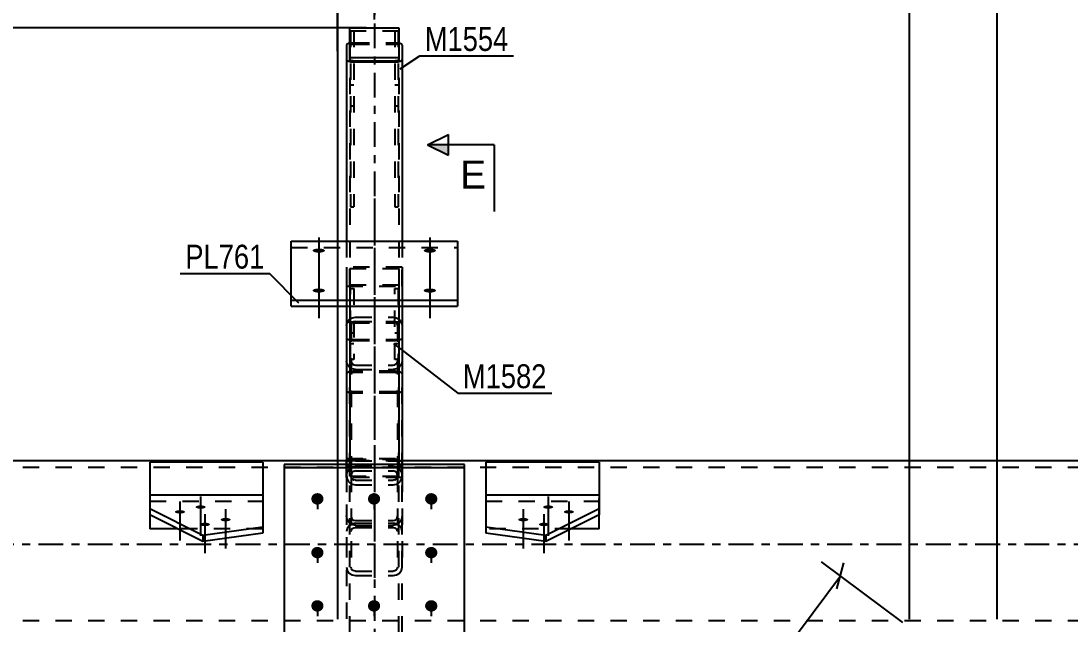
# Model space of a CAD drawing. Header units: millimetres. Extents: x -130 to 1059, y -611 to 230.
# Drawn here: x 86.7 to 212.6, y -9.6 to 62.8 of the extents above; entities that cross this region are included whole.
import ezdxf

# ---------------------------------------------------------------- set-up
doc = ezdxf.new("R2010")
doc.units = ezdxf.units.MM
doc.linetypes.add('DXK_LINE_DOT2', pattern=[3.9198, 1.9599, -1.9599])
doc.linetypes.add('DXK_LINE_DOT3', pattern=[5.9187, 2.979, -0.9799, 0.9799, -0.9799])
doc.styles.add('Arial', font='ARIAL.TTF', dxfattribs={"height": 0.2})
doc.styles.add('Arial Narrow', font='ARIALN.TTF', dxfattribs={"height": 0.2})

# ---------------------------------------------------------------- blocks, each defined once
blk = doc.blocks.new('Part-814407902-1418 - 1390')
at = {"color": 7, "linetype": 'DXK_LINE_DOT3'}
blk.add_line((129.11, 41.46), (129.11, -0.26), dxfattribs=at)
at = {"color": 7, "linetype": 'DXK_LINE_DOT2'}
for p, q in [((125.77, 33.21), (125.77, 10.28)), ((132.44, 33.21), (125.77, 33.21)), ((125.77, 33.21), (125.77, 30.93)), ((126.17, 31.06), (126.17, 33.07)), ((126.17, 33.07), (132.04, 33.07)), ((126.17, 33.07), (126.17, 10.14)), ((132.04, 33.07), (132.04, 31.06)), ((132.04, 33.07), (132.04, 10.14)), ((132.44, 33.21), (132.44, 10.28)), ((132.44, 30.93), (132.44, 33.21)), ((125.77, 30.93), (125.77, 28.53)), ((125.77, 30.93), (132.44, 30.93)), ((126.17, 31.06), (126.17, 8.14)), ((132.04, 31.06), (126.17, 31.06)), ((132.04, 31.06), (132.04, 8.14)), ((132.44, 30.93), (132.44, 28.53)), ((125.77, 10.28), (125.77, 10)), ((125.77, 10.28), (132.44, 10.28)), ((132.04, 10.14), (126.17, 10.14)), ((126.17, 10.14), (126.17, 10)), ((132.04, 10.14), (132.04, 10)), ((132.44, 10.28), (132.44, 10)), ((125.77, 9.33), (125.77, 10)), ((125.77, 10), (125.77, 10)), ((126.17, 10), (125.77, 10)), ((125.77, 10), (126.17, 10)), ((125.77, 9.54), (125.77, 8)), ((125.77, 8), (125.77, 9.33)), ((125.77, 9.33), (126.17, 9.33)), ((126.17, 9.33), (126.17, 10)), ((126.17, 10), (126.17, 10)), ((126.17, 8.14), (126.17, 9.33)), ((132.44, 10), (132.04, 10)), ((132.04, 9.33), (132.04, 10)), ((132.04, 10), (132.04, 10)), ((132.04, 10), (132.44, 10)), ((132.04, 8.14), (132.04, 9.33)), ((132.04, 9.33), (132.44, 9.33)), ((132.44, 9.33), (132.44, 10)), ((132.44, 10), (132.44, 10)), ((132.44, 9.54), (132.44, 8)), ((132.44, 8), (132.44, 9.33)), ((132.44, 8), (125.77, 8)), ((126.17, 8.14), (132.04, 8.14))]:
    blk.add_line(p, q, dxfattribs=at)
at = {"color": 2, "linetype": 'Continuous'}
for p, q in [((125.77, 28.53), (125.77, 9.54)), ((132.44, 28.53), (132.44, 9.54))]:
    blk.add_line(p, q, dxfattribs=at)
blk = doc.blocks.new('Part-814407902-1433 - 1390')
at = {"color": 7, "linetype": 'DXK_LINE_DOT3'}
blk.add_line((129.11, 68.39), (129.11, 16.15), dxfattribs=at)
at = {"color": 2, "linetype": 'Continuous'}
for p, q in [((125.84, 59.97), (125.77, 59.86)), ((125.77, 59.86), (125.77, 36.35)), ((126.01, 60.06), (125.84, 59.97)), ((126.17, 60.1), (126.01, 60.06)), ((132.21, 60.06), (132.04, 60.1)), ((132.38, 59.97), (132.21, 60.06)), ((132.44, 59.86), (132.38, 59.97)), ((132.44, 59.86), (132.44, 36.35)), ((125.77, 58.13), (125.84, 58.02)), ((125.84, 58.02), (126.01, 57.94)), ((126.01, 57.94), (126.27, 57.88)), ((126.57, 57.99), (131.64, 57.99)), ((131.95, 57.88), (132.21, 57.94)), ((132.21, 57.94), (132.38, 58.02)), ((132.38, 58.02), (132.44, 58.13)), ((126.27, 57.88), (126.57, 57.86)), ((126.57, 57.86), (131.64, 57.86)), ((131.64, 57.86), (131.95, 57.88)), ((132.44, 28.53), (132.44, 24.68))]:
    blk.add_line(p, q, dxfattribs=at)
at = {"color": 7, "linetype": 'DXK_LINE_DOT2'}
for p, q in [((126.27, 60.12), (126.17, 60.1)), ((126.17, 59.86), (126.21, 59.92)), ((126.17, 59.86), (126.17, 24.68)), ((126.21, 59.92), (126.29, 59.96)), ((126.57, 60.14), (126.27, 60.12)), ((126.29, 59.96), (126.42, 59.99)), ((126.42, 59.99), (126.57, 60)), ((126.57, 60.14), (131.64, 60.14)), ((126.57, 60), (131.64, 60)), ((131.95, 60.12), (131.64, 60.14)), ((131.64, 60), (131.79, 59.99)), ((131.79, 59.99), (131.92, 59.96)), ((131.92, 59.96), (132.01, 59.92)), ((132.04, 60.1), (131.95, 60.12)), ((132.01, 59.92), (132.04, 59.86)), ((132.04, 59.86), (132.04, 24.68)), ((126.21, 58.08), (126.17, 58.13)), ((126.29, 58.03), (126.21, 58.08)), ((126.42, 58), (126.29, 58.03)), ((126.57, 57.99), (126.42, 58)), ((131.79, 58), (131.64, 57.99)), ((131.92, 58.03), (131.79, 58)), ((132.01, 58.08), (131.92, 58.03)), ((132.04, 58.13), (132.01, 58.08)), ((125.77, 36.35), (125.77, 24.68)), ((132.44, 36.35), (132.44, 28.53)), ((125.77, 26.42), (125.84, 26.52)), ((125.84, 26.52), (126.01, 26.61)), ((126.01, 26.61), (126.27, 26.67)), ((126.21, 26.47), (126.17, 26.42)), ((126.29, 26.51), (126.21, 26.47)), ((126.27, 26.67), (126.57, 26.69)), ((126.42, 26.54), (126.29, 26.51)), ((126.57, 26.55), (126.42, 26.54)), ((126.57, 26.69), (131.64, 26.69)), ((126.57, 26.55), (131.64, 26.55)), ((131.64, 26.69), (131.95, 26.67)), ((131.79, 26.54), (131.64, 26.55)), ((131.92, 26.51), (131.79, 26.54)), ((132.01, 26.47), (131.92, 26.51)), ((131.95, 26.67), (132.21, 26.61)), ((132.04, 26.42), (132.01, 26.47)), ((132.21, 26.61), (132.38, 26.52)), ((132.38, 26.52), (132.44, 26.42)), ((125.84, 24.58), (125.77, 24.68)), ((126.01, 24.49), (125.84, 24.58)), ((126.27, 24.43), (126.01, 24.49)), ((126.17, 24.68), (126.21, 24.63)), ((126.21, 24.63), (126.29, 24.58)), ((126.57, 24.41), (126.27, 24.43)), ((126.29, 24.58), (126.42, 24.55)), ((126.42, 24.55), (126.57, 24.54)), ((126.57, 24.54), (131.64, 24.54)), ((126.57, 24.41), (131.64, 24.41)), ((131.64, 24.54), (131.79, 24.55)), ((131.95, 24.43), (131.64, 24.41)), ((131.79, 24.55), (131.92, 24.58)), ((131.92, 24.58), (132.01, 24.63)), ((132.21, 24.49), (131.95, 24.43)), ((132.01, 24.63), (132.04, 24.68)), ((132.38, 24.58), (132.21, 24.49)), ((132.44, 24.68), (132.38, 24.58))]:
    blk.add_line(p, q, dxfattribs=at)
blk = doc.blocks.new('Part-814407902-1555 - 1390')
at = {"color": 2, "linetype": 'Continuous'}
for p, q in [((126.17, 57.99), (126.17, 61.95)), ((126.17, 61.95), (132.04, 61.95)), ((132.04, 61.95), (132.04, 57.99)), ((126.17, 58.37), (132.04, 58.37)), ((126.17, 57.99), (132.04, 57.99))]:
    blk.add_line(p, q, dxfattribs=at)
at = {"color": 7, "linetype": 'DXK_LINE_DOT2'}
blk.add_line((126.17, 61.58), (132.04, 61.58), dxfattribs=at)
blk = doc.blocks.new('Part-814407902-1624 - 1390')
at = {"color": 2, "linetype": 'Continuous'}
for p, q in [((142.49, 9.82), (142.49, 5.88)), ((156.08, 9.82), (142.49, 9.82)), ((156.08, 9.82), (156.08, 5.88)), ((156.08, 1.82), (156.08, 3.5)), ((156.08, 1.82), (152.73, 1.82))]:
    blk.add_line(p, q, dxfattribs=at)
at = {"color": 7, "linetype": 'DXK_LINE_DOT2'}
for p, q in [((142.49, 5.88), (142.49, 1.82)), ((156.08, 3.5), (156.08, 5.88)), ((156.08, 4.26), (156.08, 3.5)), ((152.73, 1.82), (142.49, 1.82))]:
    blk.add_line(p, q, dxfattribs=at)
blk = doc.blocks.new('Part-814407902-1549 - 1390')
at = {"color": 7, "linetype": 'DXK_LINE_DOT2'}
for p, q in [((125.77, 26.22), (125.86, 26.6)), ((125.86, 26.6), (126.09, 26.93)), ((126.09, 26.93), (126.43, 27.15)), ((126.46, 26.57), (126.35, 26.41)), ((126.43, 27.15), (126.84, 27.22)), ((126.64, 26.68), (126.46, 26.57)), ((126.84, 26.72), (126.64, 26.68)), ((126.84, 27.22), (131.37, 27.22)), ((126.84, 26.72), (131.37, 26.72)), ((131.37, 27.22), (131.78, 27.15)), ((131.58, 26.68), (131.37, 26.72)), ((131.75, 26.57), (131.58, 26.68)), ((131.87, 26.41), (131.75, 26.57)), ((131.78, 27.15), (132.13, 26.93)), ((132.13, 26.93), (132.36, 26.6)), ((132.36, 26.6), (132.44, 26.22)), ((125.77, 26.22), (125.77, 8.22)), ((126.35, 26.41), (126.31, 26.22)), ((126.31, 26.22), (126.31, 8.22)), ((131.91, 26.22), (131.87, 26.41)), ((131.91, 26.22), (131.91, 8.22)), ((132.44, 26.22), (132.44, 24.68)), ((125.86, 21.58), (125.77, 21.96)), ((126.09, 21.25), (125.86, 21.58)), ((126.31, 21.96), (126.35, 21.77)), ((126.35, 21.77), (126.46, 21.61)), ((126.46, 21.61), (126.64, 21.5)), ((126.64, 21.5), (126.84, 21.46)), ((126.84, 21.46), (131.37, 21.46)), ((131.37, 21.46), (131.58, 21.5)), ((131.58, 21.5), (131.75, 21.61)), ((131.75, 21.61), (131.87, 21.77)), ((131.87, 21.77), (131.91, 21.96)), ((132.36, 21.58), (132.13, 21.25)), ((132.44, 21.96), (132.36, 21.58)), ((126.43, 21.03), (126.09, 21.25)), ((126.84, 20.96), (126.43, 21.03)), ((126.84, 20.96), (131.37, 20.96)), ((131.78, 21.03), (131.37, 20.96)), ((132.13, 21.25), (131.78, 21.03)), ((132.44, 10), (125.77, 10)), ((126.84, 10), (126.43, 10)), ((126.84, 10), (131.37, 10)), ((131.37, 10), (131.78, 10)), ((132.44, 10), (132.44, 8.22)), ((125.77, 8.22), (125.86, 7.79)), ((126.35, 8), (126.31, 8.22)), ((126.84, 7.65), (126.64, 7.7)), ((126.84, 7.65), (131.37, 7.65)), ((131.58, 7.7), (131.37, 7.65)), ((131.91, 8.22), (131.87, 8)), ((132.36, 7.79), (132.44, 8.22)), ((126.43, 7.17), (126.84, 7.09)), ((126.84, 7.09), (131.37, 7.09)), ((131.37, 7.09), (131.78, 7.17))]:
    blk.add_line(p, q, dxfattribs=at)
at = {"color": 7, "linetype": 'DXK_LINE_DOT3'}
blk.add_line((129.11, 27.51), (129.11, 3.45), dxfattribs=at)
at = {"color": 2, "linetype": 'Continuous'}
blk.add_line((132.44, 24.68), (132.44, 10), dxfattribs=at)
at = {"color": 7, "linetype": 'DXK_LINE_DOT2'}
for centre, radius, start, end in [((126.89, 8.18), 1.1, 200.7629, 245.685), ((126.86, 8.2), 0.552, 200.7629, 245.685), ((131.35, 8.2), 0.552, 294.315, 339.2371), ((131.33, 8.18), 1.1, 294.315, 339.2371)]:
    blk.add_arc(centre, radius, start, end, dxfattribs=at)
blk = doc.blocks.new('Part-814407902-1483 - 1390')
at = {"color": 7, "linetype": 'DXK_LINE_DOT2'}
for p, q in [((126.43, 9.25), (126.84, 9.33)), ((126.84, 9.33), (131.37, 9.33)), ((131.37, 9.33), (131.78, 9.25)), ((125.77, 8.2), (125.86, 8.63)), ((125.77, 8.2), (125.77, -2.77)), ((126.35, 8.42), (126.31, 8.2)), ((126.31, 8.2), (126.31, -2.77)), ((126.84, 8.77), (126.64, 8.72)), ((126.84, 8.77), (131.37, 8.77)), ((131.58, 8.72), (131.37, 8.77)), ((131.91, 8.2), (131.87, 8.42)), ((131.91, 8.2), (131.91, -2.77)), ((132.36, 8.63), (132.44, 8.2)), ((132.44, 8.2), (132.44, -2.77)), ((125.86, 2.94), (125.77, 3.37)), ((126.31, 3.37), (126.35, 3.16)), ((126.64, 2.85), (126.84, 2.81)), ((126.84, 2.81), (131.37, 2.81)), ((131.37, 2.81), (131.58, 2.85)), ((131.87, 3.16), (131.91, 3.37)), ((132.44, 3.37), (132.36, 2.94)), ((125.86, 1.87), (125.77, 1.49)), ((126.09, 2.2), (125.86, 1.87)), ((126.43, 2.42), (126.09, 2.2)), ((126.31, 1.49), (126.35, 1.68)), ((126.35, 1.68), (126.46, 1.85)), ((126.84, 2.49), (126.43, 2.42)), ((126.84, 2.24), (126.43, 2.33)), ((126.46, 1.85), (126.64, 1.95)), ((126.64, 1.95), (126.84, 1.99)), ((126.84, 2.49), (131.37, 2.49)), ((126.84, 2.24), (131.37, 2.24)), ((126.84, 1.99), (131.37, 1.99)), ((131.78, 2.42), (131.37, 2.49)), ((131.78, 2.33), (131.37, 2.24)), ((131.37, 1.99), (131.58, 1.95)), ((131.58, 1.95), (131.75, 1.85)), ((131.75, 1.85), (131.87, 1.68)), ((132.13, 2.2), (131.78, 2.42)), ((131.87, 1.68), (131.91, 1.49)), ((132.36, 1.87), (132.13, 2.2)), ((132.44, 1.49), (132.36, 1.87)), ((125.77, -2.77), (125.86, -3.15)), ((125.86, -3.15), (126.09, -3.48)), ((126.09, -3.48), (126.43, -3.7)), ((126.35, -2.96), (126.31, -2.77)), ((126.46, -3.12), (126.35, -2.96)), ((126.43, -3.7), (126.84, -3.77)), ((126.64, -3.23), (126.46, -3.12)), ((126.84, -3.27), (126.64, -3.23)), ((126.84, -3.27), (131.37, -3.27)), ((126.84, -3.77), (131.37, -3.77)), ((131.58, -3.23), (131.37, -3.27)), ((131.37, -3.77), (131.78, -3.7)), ((131.75, -3.12), (131.58, -3.23)), ((131.87, -2.96), (131.75, -3.12)), ((131.78, -3.7), (132.13, -3.48)), ((131.91, -2.77), (131.87, -2.96)), ((132.13, -3.48), (132.36, -3.15)), ((132.36, -3.15), (132.44, -2.77))]:
    blk.add_line(p, q, dxfattribs=at)
at = {"color": 7, "linetype": 'DXK_LINE_DOT3'}
blk.add_line((129.11, 9.21), (129.11, -4.06), dxfattribs=at)
at = {"color": 7, "linetype": 'DXK_LINE_DOT2'}
for centre, radius, start, end in [((126.89, 8.24), 1.1, 114.32, 159.2417), ((131.33, 8.24), 1.1, 20.7583, 65.68), ((126.86, 8.22), 0.552, 114.32, 159.2417), ((131.35, 8.22), 0.552, 20.7583, 65.68), ((126.89, 3.33), 1.1, 200.7583, 245.68), ((126.86, 3.35), 0.552, 200.7583, 245.68), ((131.35, 3.35), 0.552, 294.32, 339.2417), ((131.33, 3.33), 1.1, 294.32, 339.2417)]:
    blk.add_arc(centre, radius, start, end, dxfattribs=at)
blk = doc.blocks.new('Part-814407902-1620 - 1390')
at = {"color": 7, "linetype": 'DXK_LINE_DOT3'}
blk.add_line((129.11, 29.28), (129.11, -199.72), dxfattribs=at)
at = {"color": 7, "linetype": 'DXK_LINE_DOT2'}
for p, q in [((125.84, 20.55), (125.77, 20.43)), ((125.77, 20.43), (125.77, -202.67)), ((126.01, 20.65), (125.84, 20.55)), ((126.27, 20.72), (126.01, 20.65)), ((126.17, 20.43), (126.21, 20.49)), ((126.17, -202.67), (126.17, 20.43)), ((126.21, 20.49), (126.29, 20.54)), ((126.57, 20.74), (126.27, 20.72)), ((126.29, 20.54), (126.42, 20.57)), ((126.42, 20.57), (126.57, 20.58)), ((131.64, 20.74), (126.57, 20.74)), ((131.64, 20.58), (126.57, 20.58)), ((131.95, 20.72), (131.64, 20.74)), ((131.64, 20.58), (131.79, 20.57)), ((131.79, 20.57), (131.92, 20.54)), ((131.92, 20.54), (132.01, 20.49)), ((132.21, 20.65), (131.95, 20.72)), ((132.01, 20.49), (132.04, 20.43)), ((132.04, -202.67), (132.04, 20.43)), ((132.38, 20.55), (132.21, 20.65)), ((132.44, 20.43), (132.38, 20.55)), ((132.44, -202.67), (132.44, 20.43)), ((125.77, 18.43), (125.84, 18.31)), ((125.84, 18.31), (126.01, 18.21)), ((126.01, 18.21), (126.27, 18.14)), ((126.21, 18.37), (126.17, 18.43)), ((126.29, 18.32), (126.21, 18.37)), ((126.27, 18.14), (126.57, 18.12)), ((126.42, 18.29), (126.29, 18.32)), ((126.57, 18.27), (126.42, 18.29)), ((131.64, 18.27), (126.57, 18.27)), ((131.64, 18.12), (126.57, 18.12)), ((131.79, 18.29), (131.64, 18.27)), ((131.64, 18.12), (131.95, 18.14)), ((131.92, 18.32), (131.79, 18.29)), ((132.01, 18.37), (131.92, 18.32)), ((131.95, 18.14), (132.21, 18.21)), ((132.04, 18.43), (132.01, 18.37)), ((132.21, 18.21), (132.38, 18.31)), ((132.38, 18.31), (132.44, 18.43))]:
    blk.add_line(p, q, dxfattribs=at)
blk = doc.blocks.new('Part-814407902-1552 - 1390')
at = {"color": 2, "linetype": 'Continuous'}
for p, q in [((139.94, 9.54), (118.27, 9.54)), ((118.27, 9.54), (118.27, -11.18)), ((118.27, 9.18), (139.94, 9.18)), ((139.94, -11.18), (139.94, 9.54)), ((118.27, -11.18), (139.94, -11.18))]:
    blk.add_line(p, q, dxfattribs=at)
at = {"color": 7, "linetype": 'DXK_LINE_DOT2'}
blk.add_line((118.27, -10.82), (139.94, -10.82), dxfattribs=at)
blk = doc.blocks.new('Part-814407902-1664 - 1390')
at = {"color": 2, "linetype": 'Continuous'}
for p, q in [((125.77, 10), (0, 10)), ((363.28, 10), (132.44, 10))]:
    blk.add_line(p, q, dxfattribs=at)
at = {"color": 7, "linetype": 'DXK_LINE_DOT2'}
for p, q in [((998.27, 9.2), (0, 9.2)), ((132.44, 10), (125.77, 10)), ((998.27, -9.2), (0, -9.2))]:
    blk.add_line(p, q, dxfattribs=at)
at = {"color": 7, "linetype": 'DXK_LINE_DOT3'}
blk.add_line((0, 0), (998.27, 0), dxfattribs=at)
blk = doc.blocks.new('Bolt-814407902-1806 - 1390')
at = {"linetype": 'Continuous'}
for points in [[(135.77, 34.96), (135.62, 34.97), (135.48, 34.98), (135.34, 35.01), (135.23, 35.04), (135.14, 35.09), (135.08, 35.13), (135.04, 35.18), (135.04, 35.24), (135.08, 35.29), (135.14, 35.34), (135.23, 35.38), (135.34, 35.41), (135.48, 35.44), (135.62, 35.46), (135.77, 35.46), (135.93, 35.46), (136.07, 35.44), (136.21, 35.41), (136.32, 35.38), (136.41, 35.34), (136.47, 35.29), (136.5, 35.24), (136.5, 35.18), (136.47, 35.13), (136.41, 35.09), (136.32, 35.04), (136.21, 35.01), (136.07, 34.98), (135.93, 34.97)], [(135.77, 30.17), (135.62, 30.17), (135.48, 30.19), (135.34, 30.22), (135.23, 30.25), (135.14, 30.29), (135.08, 30.34), (135.04, 30.39), (135.04, 30.44), (135.08, 30.5), (135.14, 30.54), (135.23, 30.59), (135.34, 30.62), (135.48, 30.65), (135.62, 30.66), (135.77, 30.67), (135.93, 30.66), (136.07, 30.65), (136.21, 30.62), (136.32, 30.59), (136.41, 30.54), (136.47, 30.5), (136.5, 30.44), (136.5, 30.39), (136.47, 30.34), (136.41, 30.29), (136.32, 30.25), (136.21, 30.22), (136.07, 30.19), (135.93, 30.17)]]:
    blk.add_hatch(color=1, dxfattribs=at).paths.add_polyline_path(points)
at = {"color": 1, "linetype": 'Continuous'}
for p, q in [((135.77, 36.78), (135.77, 31.89)), ((135.77, 31.98), (135.77, 27.1))]:
    blk.add_line(p, q, dxfattribs=at)
blk = doc.blocks.new('Bolt-814407902-1686 - 1390')
at = {"linetype": 'Continuous'}
for points in [[(149.98, 4.23), (149.86, 4.23), (149.74, 4.25), (149.63, 4.27), (149.53, 4.3), (149.46, 4.33), (149.41, 4.37), (149.38, 4.41), (149.38, 4.45), (149.41, 4.5), (149.46, 4.54), (149.53, 4.57), (149.63, 4.6), (149.74, 4.62), (149.86, 4.63), (149.98, 4.64), (150.11, 4.63), (150.22, 4.62), (150.33, 4.6), (150.43, 4.57), (150.5, 4.54), (150.55, 4.5), (150.58, 4.45), (150.58, 4.41), (150.55, 4.37), (150.5, 4.33), (150.43, 4.3), (150.33, 4.27), (150.22, 4.25), (150.11, 4.23)], [(152.46, 3.65), (152.34, 3.66), (152.22, 3.67), (152.11, 3.69), (152.01, 3.72), (151.94, 3.75), (151.89, 3.79), (151.86, 3.83), (151.86, 3.88), (151.89, 3.92), (151.94, 3.96), (152.01, 3.99), (152.11, 4.02), (152.22, 4.04), (152.34, 4.06), (152.46, 4.06), (152.59, 4.06), (152.7, 4.04), (152.81, 4.02), (152.91, 3.99), (152.98, 3.96), (153.03, 3.92), (153.06, 3.88), (153.06, 3.83), (153.03, 3.79), (152.98, 3.75), (152.91, 3.72), (152.81, 3.69), (152.7, 3.67), (152.59, 3.66)], [(146.98, 2.72), (146.86, 2.72), (146.74, 2.74), (146.63, 2.76), (146.53, 2.79), (146.46, 2.82), (146.41, 2.86), (146.38, 2.9), (146.38, 2.95), (146.41, 2.99), (146.46, 3.03), (146.53, 3.06), (146.63, 3.09), (146.74, 3.11), (146.86, 3.13), (146.98, 3.13), (147.1, 3.13), (147.22, 3.11), (147.33, 3.09), (147.43, 3.06), (147.5, 3.03), (147.55, 2.99), (147.58, 2.95), (147.58, 2.9), (147.55, 2.86), (147.5, 2.82), (147.43, 2.79), (147.33, 2.76), (147.22, 2.74), (147.1, 2.72)], [(149.46, 2.14), (149.34, 2.15), (149.22, 2.16), (149.11, 2.18), (149.01, 2.21), (148.94, 2.25), (148.89, 2.28), (148.86, 2.33), (148.86, 2.37), (148.89, 2.41), (148.94, 2.45), (149.01, 2.49), (149.11, 2.51), (149.22, 2.54), (149.34, 2.55), (149.46, 2.55), (149.59, 2.55), (149.7, 2.54), (149.81, 2.51), (149.91, 2.49), (149.98, 2.45), (150.03, 2.41), (150.06, 2.37), (150.06, 2.33), (150.03, 2.28), (149.98, 2.25), (149.91, 2.21), (149.81, 2.18), (149.7, 2.16), (149.59, 2.15)]]:
    blk.add_hatch(color=1, dxfattribs=at).paths.add_polyline_path(points)
at = {"color": 1, "linetype": 'Continuous'}
for p, q in [((149.98, 5.69), (149.98, 0.99)), ((152.46, 5.11), (152.46, 0.41)), ((146.98, 4.18), (146.98, -0.52)), ((149.46, 3.6), (149.46, -1.1))]:
    blk.add_line(p, q, dxfattribs=at)
blk = doc.blocks.new('Bolt-814407902-1807 - 1390')
at = {"linetype": 'Continuous'}
for points in [[(122.27, 6.11), (122.43, 6.09), (122.57, 6.05), (122.71, 5.97), (122.82, 5.88), (122.91, 5.76), (122.97, 5.63), (123, 5.49), (123, 5.35), (122.97, 5.2), (122.91, 5.07), (122.82, 4.96), (122.71, 4.86), (122.57, 4.79), (122.43, 4.74), (122.27, 4.73), (122.12, 4.74), (121.98, 4.79), (121.84, 4.86), (121.73, 4.96), (121.64, 5.07), (121.58, 5.2), (121.55, 5.35), (121.55, 5.49), (121.58, 5.63), (121.64, 5.76), (121.73, 5.88), (121.84, 5.97), (121.98, 6.05), (122.12, 6.09)], [(129.07, 6.11), (129.23, 6.09), (129.37, 6.05), (129.51, 5.97), (129.62, 5.88), (129.71, 5.76), (129.77, 5.63), (129.8, 5.49), (129.8, 5.35), (129.77, 5.2), (129.71, 5.07), (129.62, 4.96), (129.51, 4.86), (129.37, 4.79), (129.23, 4.74), (129.07, 4.73), (128.92, 4.74), (128.78, 4.79), (128.64, 4.86), (128.53, 4.96), (128.44, 5.07), (128.38, 5.2), (128.35, 5.35), (128.35, 5.49), (128.38, 5.63), (128.44, 5.76), (128.53, 5.88), (128.64, 5.97), (128.78, 6.05), (128.92, 6.09)], [(135.94, 6.11), (136.09, 6.09), (136.24, 6.05), (136.37, 5.97), (136.49, 5.88), (136.58, 5.76), (136.64, 5.63), (136.67, 5.49), (136.67, 5.35), (136.64, 5.2), (136.58, 5.07), (136.49, 4.96), (136.37, 4.86), (136.24, 4.79), (136.09, 4.74), (135.94, 4.73), (135.79, 4.74), (135.64, 4.79), (135.51, 4.86), (135.4, 4.96), (135.31, 5.07), (135.24, 5.2), (135.21, 5.35), (135.21, 5.49), (135.24, 5.63), (135.31, 5.76), (135.4, 5.88), (135.51, 5.97), (135.64, 6.05), (135.79, 6.09)], [(122.27, -0.35), (122.43, -0.36), (122.57, -0.41), (122.71, -0.48), (122.82, -0.57), (122.91, -0.69), (122.97, -0.82), (123, -0.96), (123, -1.11), (122.97, -1.25), (122.91, -1.38), (122.82, -1.5), (122.71, -1.59), (122.57, -1.66), (122.43, -1.71), (122.27, -1.72), (122.12, -1.71), (121.98, -1.66), (121.84, -1.59), (121.73, -1.5), (121.64, -1.38), (121.58, -1.25), (121.55, -1.11), (121.55, -0.96), (121.58, -0.82), (121.64, -0.69), (121.73, -0.57), (121.84, -0.48), (121.98, -0.41), (122.12, -0.36)], [(135.94, -0.35), (136.09, -0.36), (136.24, -0.41), (136.37, -0.48), (136.49, -0.57), (136.58, -0.69), (136.64, -0.82), (136.67, -0.96), (136.67, -1.11), (136.64, -1.25), (136.58, -1.38), (136.49, -1.5), (136.37, -1.59), (136.24, -1.66), (136.09, -1.71), (135.94, -1.72), (135.79, -1.71), (135.64, -1.66), (135.51, -1.59), (135.4, -1.5), (135.31, -1.38), (135.24, -1.25), (135.21, -1.11), (135.21, -0.96), (135.24, -0.82), (135.31, -0.69), (135.4, -0.57), (135.51, -0.48), (135.64, -0.41), (135.79, -0.36)], [(122.27, -6.74), (122.43, -6.75), (122.57, -6.8), (122.71, -6.87), (122.82, -6.96), (122.91, -7.08), (122.97, -7.21), (123, -7.35), (123, -7.5), (122.97, -7.64), (122.91, -7.77), (122.82, -7.89), (122.71, -7.98), (122.57, -8.05), (122.43, -8.1), (122.27, -8.11), (122.12, -8.1), (121.98, -8.05), (121.84, -7.98), (121.73, -7.89), (121.64, -7.77), (121.58, -7.64), (121.55, -7.5), (121.55, -7.35), (121.58, -7.21), (121.64, -7.08), (121.73, -6.96), (121.84, -6.87), (121.98, -6.8), (122.12, -6.75)], [(129.07, -6.74), (129.23, -6.75), (129.37, -6.8), (129.51, -6.87), (129.62, -6.96), (129.71, -7.08), (129.77, -7.21), (129.8, -7.35), (129.8, -7.5), (129.77, -7.64), (129.71, -7.77), (129.62, -7.89), (129.51, -7.98), (129.37, -8.05), (129.23, -8.1), (129.07, -8.11), (128.92, -8.1), (128.78, -8.05), (128.64, -7.98), (128.53, -7.89), (128.44, -7.77), (128.38, -7.64), (128.35, -7.5), (128.35, -7.35), (128.38, -7.21), (128.44, -7.08), (128.53, -6.96), (128.64, -6.87), (128.78, -6.8), (128.92, -6.75)], [(135.94, -6.74), (136.09, -6.75), (136.24, -6.8), (136.37, -6.87), (136.49, -6.96), (136.58, -7.08), (136.64, -7.21), (136.67, -7.35), (136.67, -7.5), (136.64, -7.64), (136.58, -7.77), (136.49, -7.89), (136.37, -7.98), (136.24, -8.05), (136.09, -8.1), (135.94, -8.11), (135.79, -8.1), (135.64, -8.05), (135.51, -7.98), (135.4, -7.89), (135.31, -7.77), (135.24, -7.64), (135.21, -7.5), (135.21, -7.35), (135.24, -7.21), (135.31, -7.08), (135.4, -6.96), (135.51, -6.87), (135.64, -6.8), (135.79, -6.75)]]:
    blk.add_hatch(color=1, dxfattribs=at).paths.add_polyline_path(points)
at = {"color": 1, "linetype": 'Continuous'}
for p, q in [((122.27, 6.08), (122.27, 4.19)), ((129.07, 6.08), (129.07, 4.19)), ((135.94, 6.08), (135.94, 4.19)), ((122.27, -0.37), (122.27, -2.27)), ((135.94, -0.37), (135.94, -2.27)), ((122.27, -6.76), (122.27, -8.66)), ((129.07, -6.76), (129.07, -8.66)), ((135.94, -6.76), (135.94, -8.66))]:
    blk.add_line(p, q, dxfattribs=at)
blk = doc.blocks.new('Part-814407902-1812 - 1390')
at = {"color": 2, "linetype": 'Continuous'}
for p, q in [((119.11, 28.53), (119.11, 36.35)), ((119.11, 36.35), (139.11, 36.35)), ((139.11, 36.35), (139.11, 28.53)), ((119.11, 29.28), (139.11, 29.28)), ((119.11, 28.53), (139.11, 28.53))]:
    blk.add_line(p, q, dxfattribs=at)
at = {"color": 7, "linetype": 'DXK_LINE_DOT2'}
blk.add_line((119.11, 35.6), (139.11, 35.6), dxfattribs=at)
blk = doc.blocks.new('Part-814407902-1987 - 1390')
at = {"color": 2, "linetype": 'Continuous'}
for p, q in [((156.08, 5.88), (142.49, 5.88)), ((142.49, 5.88), (142.49, 1.31)), ((156.08, 5.88), (156.08, 3.5)), ((149.7, 1.05), (156.08, 4.26)), ((156.08, 3.5), (149.7, 0.3)), ((142.49, 2.06), (149.7, 1.05)), ((149.7, 0.3), (142.49, 1.31)), ((149.7, 1.05), (149.7, 0.3))]:
    blk.add_line(p, q, dxfattribs=at)
at = {"color": 7, "linetype": 'DXK_LINE_DOT2'}
blk.add_line((142.49, 5.13), (156.08, 5.13), dxfattribs=at)
blk = doc.blocks.new('Part-814407902-1988 - 1390')
at = {"color": 2, "linetype": 'Continuous'}
for p, q in [((115.74, 5.88), (102.16, 5.88)), ((102.16, 5.88), (102.16, 3.5)), ((115.74, 5.88), (115.74, 1.31)), ((102.16, 4.25), (108.54, 1.05)), ((108.54, 0.3), (102.16, 3.5)), ((108.54, 1.05), (115.74, 2.06)), ((115.74, 1.31), (108.54, 0.3)), ((108.54, 1.05), (108.54, 0.3))]:
    blk.add_line(p, q, dxfattribs=at)
at = {"color": 7, "linetype": 'DXK_LINE_DOT2'}
blk.add_line((102.16, 5.13), (115.74, 5.13), dxfattribs=at)
blk = doc.blocks.new('Part-814407902-1991 - 1390')
at = {"color": 2, "linetype": 'Continuous'}
for p, q in [((102.16, 9.82), (102.16, 5.88)), ((115.74, 9.82), (102.16, 9.82)), ((115.74, 9.82), (115.74, 5.88)), ((102.16, 3.5), (102.16, 1.82)), ((105.51, 1.82), (102.16, 1.82))]:
    blk.add_line(p, q, dxfattribs=at)
at = {"color": 7, "linetype": 'DXK_LINE_DOT2'}
for p, q in [((102.16, 5.88), (102.16, 3.5)), ((115.74, 5.88), (115.74, 1.82)), ((115.74, 1.82), (105.51, 1.82))]:
    blk.add_line(p, q, dxfattribs=at)
blk = doc.blocks.new('Bolt-814407902-1992 - 1390')
at = {"linetype": 'Continuous'}
for points in [[(105.78, 3.65), (105.65, 3.66), (105.53, 3.67), (105.42, 3.69), (105.33, 3.72), (105.26, 3.75), (105.2, 3.79), (105.18, 3.83), (105.18, 3.88), (105.2, 3.92), (105.26, 3.96), (105.33, 3.99), (105.42, 4.02), (105.53, 4.04), (105.65, 4.06), (105.78, 4.06), (105.9, 4.06), (106.02, 4.04), (106.13, 4.02), (106.22, 3.99), (106.3, 3.96), (106.35, 3.92), (106.37, 3.88), (106.37, 3.83), (106.35, 3.79), (106.3, 3.75), (106.22, 3.72), (106.13, 3.69), (106.02, 3.67), (105.9, 3.66)], [(108.25, 4.23), (108.13, 4.23), (108.01, 4.25), (107.9, 4.27), (107.81, 4.3), (107.74, 4.33), (107.68, 4.37), (107.66, 4.41), (107.66, 4.45), (107.68, 4.5), (107.74, 4.54), (107.81, 4.57), (107.9, 4.6), (108.01, 4.62), (108.13, 4.63), (108.25, 4.64), (108.38, 4.63), (108.5, 4.62), (108.61, 4.6), (108.7, 4.57), (108.77, 4.54), (108.83, 4.5), (108.85, 4.45), (108.85, 4.41), (108.83, 4.37), (108.77, 4.33), (108.7, 4.3), (108.61, 4.27), (108.5, 4.25), (108.38, 4.23)], [(108.78, 2.14), (108.65, 2.15), (108.53, 2.16), (108.43, 2.18), (108.33, 2.21), (108.26, 2.25), (108.21, 2.28), (108.18, 2.33), (108.18, 2.37), (108.21, 2.41), (108.26, 2.45), (108.33, 2.49), (108.43, 2.51), (108.53, 2.54), (108.65, 2.55), (108.78, 2.55), (108.9, 2.55), (109.02, 2.54), (109.13, 2.51), (109.22, 2.49), (109.3, 2.45), (109.35, 2.41), (109.37, 2.37), (109.37, 2.33), (109.35, 2.28), (109.3, 2.25), (109.22, 2.21), (109.13, 2.18), (109.02, 2.16), (108.9, 2.15)], [(111.26, 2.72), (111.13, 2.73), (111.01, 2.74), (110.9, 2.76), (110.81, 2.79), (110.74, 2.82), (110.69, 2.86), (110.66, 2.9), (110.66, 2.95), (110.69, 2.99), (110.74, 3.03), (110.81, 3.06), (110.9, 3.09), (111.01, 3.11), (111.13, 3.13), (111.26, 3.13), (111.38, 3.13), (111.5, 3.11), (111.61, 3.09), (111.7, 3.06), (111.78, 3.03), (111.83, 2.99), (111.85, 2.95), (111.85, 2.9), (111.83, 2.86), (111.78, 2.82), (111.7, 2.79), (111.61, 2.76), (111.5, 2.74), (111.38, 2.73)]]:
    blk.add_hatch(color=1, dxfattribs=at).paths.add_polyline_path(points)
at = {"color": 1, "linetype": 'Continuous'}
for p, q in [((105.78, 5.11), (105.78, 0.41)), ((108.25, 5.69), (108.25, 0.99)), ((111.26, 4.18), (111.26, -0.52)), ((108.78, 3.6), (108.78, -1.1))]:
    blk.add_line(p, q, dxfattribs=at)
blk = doc.blocks.new('Bolt-814407902-2000 - 1390')
at = {"linetype": 'Continuous'}
for points in [[(122.44, 34.96), (122.29, 34.97), (122.14, 34.98), (122.01, 35.01), (121.9, 35.04), (121.81, 35.09), (121.74, 35.13), (121.71, 35.18), (121.71, 35.24), (121.74, 35.29), (121.81, 35.34), (121.9, 35.38), (122.01, 35.41), (122.14, 35.44), (122.29, 35.46), (122.44, 35.46), (122.59, 35.46), (122.74, 35.44), (122.87, 35.41), (122.99, 35.38), (123.08, 35.34), (123.14, 35.29), (123.17, 35.24), (123.17, 35.18), (123.14, 35.13), (123.08, 35.09), (122.99, 35.04), (122.87, 35.01), (122.74, 34.98), (122.59, 34.97)], [(122.44, 30.17), (122.29, 30.17), (122.14, 30.19), (122.01, 30.22), (121.9, 30.25), (121.81, 30.29), (121.74, 30.34), (121.71, 30.39), (121.71, 30.44), (121.74, 30.5), (121.81, 30.54), (121.9, 30.59), (122.01, 30.62), (122.14, 30.65), (122.29, 30.66), (122.44, 30.67), (122.59, 30.66), (122.74, 30.65), (122.87, 30.62), (122.99, 30.59), (123.08, 30.54), (123.14, 30.5), (123.17, 30.44), (123.17, 30.39), (123.14, 30.34), (123.08, 30.29), (122.99, 30.25), (122.87, 30.22), (122.74, 30.19), (122.59, 30.17)]]:
    blk.add_hatch(color=1, dxfattribs=at).paths.add_polyline_path(points)
at = {"color": 1, "linetype": 'Continuous'}
for p, q in [((122.44, 36.78), (122.44, 31.89)), ((122.44, 31.98), (122.44, 27.1))]:
    blk.add_line(p, q, dxfattribs=at)
blk = doc.blocks.new('Part-814407902-2017 - 1390')
at = {"color": 7, "linetype": 'DXK_LINE_DOT2'}
for p, q in [((126.24, 61.58), (126.24, 40.47)), ((126.24, 61.58), (126.64, 61.58)), ((126.64, 61.58), (126.64, 40.47)), ((126.24, 60.14), (126.64, 60.14)), ((126.64, 55.07), (126.24, 55.07)), ((126.64, 52.56), (126.24, 52.56)), ((126.24, 40.47), (126.64, 40.47))]:
    blk.add_line(p, q, dxfattribs=at)
blk = doc.blocks.new('Part-814407902-2018 - 1390')
at = {"color": 7, "linetype": 'DXK_LINE_DOT2'}
for p, q in [((131.57, 22.14), (131.57, 30.68)), ((131.57, 30.68), (131.97, 30.68)), ((131.97, 30.68), (131.97, 22.14)), ((131.57, 25.36), (131.97, 25.36)), ((131.57, 24.08), (131.97, 24.08)), ((131.97, 22.14), (131.57, 22.14))]:
    blk.add_line(p, q, dxfattribs=at)
blk = doc.blocks.new('Part-814407902-2019 - 1390')
at = {"color": 7, "linetype": 'DXK_LINE_DOT2'}
for p, q in [((126.24, 22.14), (126.24, 30.68)), ((126.24, 30.68), (126.64, 30.68)), ((126.64, 30.68), (126.64, 22.14)), ((126.24, 25.36), (126.64, 25.36)), ((126.24, 24.08), (126.64, 24.08)), ((126.64, 22.14), (126.24, 22.14))]:
    blk.add_line(p, q, dxfattribs=at)
blk = doc.blocks.new('Part-814407902-2020 - 1390')
at = {"color": 7, "linetype": 'DXK_LINE_DOT2'}
for p, q in [((131.57, 61.58), (131.57, 40.47)), ((131.57, 61.58), (131.97, 61.58)), ((131.97, 61.58), (131.97, 40.47)), ((131.57, 60.14), (131.97, 60.14)), ((131.97, 55.07), (131.57, 55.07)), ((131.97, 52.56), (131.57, 52.56)), ((131.57, 40.47), (131.97, 40.47))]:
    blk.add_line(p, q, dxfattribs=at)
blk = doc.blocks.new('StraightDimension-814407902-2709 - 1390')
at = {"color": 7, "linetype": 'Continuous'}
for p, q in [((192.54, -9.4), (182.77, -2.13)), ((184.64, -5.39), (185.47, -2.27)), ((125.22, -84.2), (185.05, -3.83)), ((132.71, -89.77), (122.93, -82.5)), ((125.63, -82.64), (124.8, -85.76))]:
    blk.add_line(p, q, dxfattribs=at)
at = {"color": 0}
blk.add_wipeout([(157.55, -39.52), (154.18, -37.01), (148.15, -45.1), (151.52, -47.61)], dxfattribs=at)
at = {"color": 3, "style": 'Arial'}
blk.add_text('1503', height=2.865, rotation=53.3309, dxfattribs=at).set_placement((151.4, -46.77))
blk = doc.blocks.new('StraightDimension-814407902-34205 - 1390')
at = {"color": 7, "linetype": 'Continuous'}
for p, q in [((203.87, -9), (203.87, 84.31)), ((193.34, -9), (193.34, 79.81)), ((191.84, 70.6), (194.84, 71.8)), ((205.37, 71.8), (202.37, 70.6)), ((193.34, 71.2), (203.87, 71.2))]:
    blk.add_line(p, q, dxfattribs=at)
at = {"color": 0}
blk.add_wipeout([(201.95, 71.95), (201.95, 76.15), (195.27, 76.15), (195.27, 71.95)], dxfattribs=at)
at = {"color": 3, "style": 'Arial Narrow'}
blk.add_text('158', height=2.863, dxfattribs=at).set_placement((195.87, 72.55))
at = {"color": 0, "linetype": 'Continuous'}
blk.add_wipeout([(203.27, 84.91), (199.07, 84.91), (199.07, 76.4), (203.27, 76.4)], dxfattribs=at)
at = {"color": 3, "linetype": 'Continuous', "style": 'Arial Narrow'}
blk.add_text('3058', height=2.863, rotation=90.0002, dxfattribs=at).set_placement((202.67, 77))
blk = doc.blocks.new('StraightDimension-814407902-34206 - 1390')
at = {"color": 7, "linetype": 'Continuous'}
for p, q in [((124.71, -9), (124.71, 79.81)), ((193.34, -9), (193.34, 79.81)), ((126.21, 71.8), (123.21, 70.6)), ((191.84, 70.6), (194.84, 71.8)), ((124.71, 71.2), (193.34, 71.2))]:
    blk.add_line(p, q, dxfattribs=at)
at = {"color": 0}
blk.add_wipeout([(163.28, 71.95), (163.28, 76.15), (154.77, 76.15), (154.77, 71.95)], dxfattribs=at)
at = {"color": 3, "style": 'Arial Narrow'}
blk.add_text('1030', height=2.863, dxfattribs=at).set_placement((155.37, 72.55))
at = {"color": 0, "linetype": 'Continuous'}
blk.add_wipeout([(192.74, 80.41), (188.54, 80.41), (188.54, 71.9), (192.74, 71.9)], dxfattribs=at)
at = {"color": 3, "linetype": 'Continuous', "style": 'Arial Narrow'}
blk.add_text('2900', height=2.863, rotation=90.0002, dxfattribs=at).set_placement((192.14, 72.5))
blk = doc.blocks.new('StraightDimension-814407902-2780 - 1390')
at = {"color": 7, "linetype": 'Continuous'}
blk.add_line((128.11, 61.95), (-78.78, 61.95), dxfattribs=at)
blk = doc.blocks.new('StraightDimension-814407902-33129 - 1390')
at = {"color": 7, "linetype": 'Continuous'}
for p, q in [((124.7, 59.13), (124.7, 68.4)), ((129.11, 62.95), (129.11, 68.4)), ((123.2, 64.95), (126.2, 66.15)), ((124.7, 65.55), (129.11, 65.55)), ((130.61, 66.15), (127.61, 64.95)), ((129.11, 65.55), (135.01, 65.55)), ((129.11, 65.55), (135.01, 65.55))]:
    blk.add_line(p, q, dxfattribs=at)
at = {"color": 0}
blk.add_wipeout([(134.49, 66.3), (134.49, 70.5), (129.63, 70.5), (129.63, 66.3)], dxfattribs=at)
at = {"color": 3, "style": 'Arial Narrow'}
blk.add_text('66', height=2.863, dxfattribs=at).set_placement((130.23, 66.9))
blk = doc.blocks.new('StraightDimension-814407902-34204 - 1390')
at = {"color": 7, "linetype": 'Continuous'}
for p, q in [((203.87, -9), (203.87, 84.31)), ((221.2, -9), (221.2, 79.81)), ((205.37, 71.8), (202.37, 70.6)), ((219.7, 70.6), (222.7, 71.8)), ((203.87, 71.2), (221.2, 71.2))]:
    blk.add_line(p, q, dxfattribs=at)
at = {"color": 0}
blk.add_wipeout([(215.88, 71.95), (215.88, 76.15), (209.19, 76.15), (209.19, 71.95)], dxfattribs=at)
at = {"color": 3, "style": 'Arial Narrow'}
blk.add_text('260', height=2.863, dxfattribs=at).set_placement((209.79, 72.55))
at = {"color": 0, "linetype": 'Continuous'}
blk.add_wipeout([(220.6, 80.41), (216.4, 80.41), (216.4, 71.9), (220.6, 71.9)], dxfattribs=at)
at = {"color": 3, "linetype": 'Continuous', "style": 'Arial Narrow'}
blk.add_text('3318', height=2.863, rotation=90.0002, dxfattribs=at).set_placement((220, 72.5))
blk = doc.blocks.new('StraightDimension-814407902-34207 - 1390')
at = {"color": 7, "linetype": 'Continuous'}
for p, q in [((64.86, -9), (64.86, 82.48)), ((124.71, -9), (124.71, 79.81)), ((66.36, 71.8), (63.36, 70.6)), ((123.21, 70.6), (126.21, 71.8)), ((64.86, 71.2), (124.71, 71.2))]:
    blk.add_line(p, q, dxfattribs=at)
at = {"color": 0}
blk.add_wipeout([(98.13, 71.95), (98.13, 76.15), (91.44, 76.15), (91.44, 71.95)], dxfattribs=at)
at = {"color": 3, "style": 'Arial Narrow'}
blk.add_text('898', height=2.863, dxfattribs=at).set_placement((92.04, 72.55))
at = {"color": 0, "linetype": 'Continuous'}
blk.add_wipeout([(124.11, 80.41), (119.91, 80.41), (119.91, 71.9), (124.11, 71.9)], dxfattribs=at)
at = {"color": 3, "linetype": 'Continuous', "style": 'Arial Narrow'}
blk.add_text('1871', height=2.863, rotation=90.0002, dxfattribs=at).set_placement((123.51, 72.5))
blk = doc.blocks.new('Mark-814407902-1429 - 1390')
at = {"color": 0}
blk.add_wipeout([(145.21, 59.17), (145.21, 62.17), (135.16, 62.17), (135.16, 59.17)], dxfattribs=at)
blk.add_wipeout([(145.21, 59.17), (145.21, 62.17), (135.16, 62.17), (135.16, 59.17)], dxfattribs=at)
at = {"color": 30, "linetype": 'Continuous'}
for p, q in [((132.22, 57.01), (134.56, 58.57)), ((134.56, 58.57), (145.81, 58.57))]:
    blk.add_line(p, q, dxfattribs=at)
at = {"color": 3, "style": 'Arial Narrow'}
blk.add_text('M1554', height=2.863, dxfattribs=at).set_placement((135.16, 59.17))
blk = doc.blocks.new('Mark-814407902-1413 - 1390')
at = {"color": 0}
blk.add_wipeout([(149.8, 18.7), (149.8, 21.7), (139.74, 21.7), (139.74, 18.7)], dxfattribs=at)
blk.add_wipeout([(149.8, 18.7), (149.8, 21.7), (139.74, 21.7), (139.74, 18.7)], dxfattribs=at)
at = {"color": 30, "linetype": 'Continuous'}
for p, q in [((131.4, 24.07), (139.14, 18.1)), ((139.14, 18.1), (150.4, 18.1))]:
    blk.add_line(p, q, dxfattribs=at)
at = {"color": 3, "style": 'Arial Narrow'}
blk.add_text('M1582', height=2.863, dxfattribs=at).set_placement((139.74, 18.7))
blk = doc.blocks.new('Mark-814407902-1808 - 1390')
at = {"color": 0}
blk.add_wipeout([(115.93, 33.05), (115.93, 36.05), (106.42, 36.05), (106.42, 33.05)], dxfattribs=at)
blk.add_wipeout([(115.93, 33.05), (115.93, 36.05), (106.42, 36.05), (106.42, 33.05)], dxfattribs=at)
at = {"color": 30, "linetype": 'Continuous'}
for p in [(105.82, 32.45), (120.06, 28.92)]:
    blk.add_line(p, (116.53, 32.45), dxfattribs=at)
at = {"color": 3, "style": 'Arial Narrow'}
blk.add_text('PL761', height=2.863, dxfattribs=at).set_placement((106.42, 33.05))
blk = doc.blocks.new('SectionMark-814407902-3221 - 1390')
at = {"linetype": 'Continuous'}
blk.add_hatch(color=6, dxfattribs=at).paths.add_polyline_path([(138.01, 47.91), (138.01, 46.66), (135.51, 47.91)])
at = {"color": 6, "linetype": 'Continuous'}
for p, q in [((135.51, 47.91), (138.01, 49.16)), ((138.01, 46.66), (138.01, 49.16)), ((143.51, 47.91), (135.51, 47.91)), ((135.51, 47.91), (138.01, 46.66)), ((143.51, 47.91), (143.51, 39.91))]:
    blk.add_line(p, q, dxfattribs=at)
at = {"color": 0, "linetype": 'Continuous'}
blk.add_wipeout([(142.51, 42.66), (142.51, 46.16), (139.4, 46.16), (139.4, 42.66)], dxfattribs=at)
at = {"color": 3, "linetype": 'Continuous', "style": 'Arial'}
blk.add_text('E', height=3.34, dxfattribs=at).set_placement((139.4, 42.66))

msp = doc.modelspace()

# ---------------------------------------------------------------- block references
for name in ['Part-814407902-1433 - 1390', 'Part-814407902-1555 - 1390', 'Part-814407902-2017 - 1390', 'Part-814407902-2020 - 1390', 'Part-814407902-1418 - 1390', 'Bolt-814407902-2000 - 1390', 'Bolt-814407902-1806 - 1390', 'Part-814407902-1812 - 1390', 'Part-814407902-2019 - 1390', 'Part-814407902-2018 - 1390', 'Part-814407902-1620 - 1390', 'Part-814407902-1549 - 1390', 'Part-814407902-1664 - 1390', 'Part-814407902-1991 - 1390', 'Part-814407902-1552 - 1390', 'Part-814407902-1483 - 1390', 'Part-814407902-1624 - 1390', 'Part-814407902-1988 - 1390', 'Bolt-814407902-1992 - 1390', 'Bolt-814407902-1807 - 1390', 'Part-814407902-1987 - 1390', 'Bolt-814407902-1686 - 1390']:
    msp.add_blockref(name, (0, 0))

# ---------------------------------------------------------------- next in the draw order: block references
msp.add_blockref('StraightDimension-814407902-2709 - 1390', (0, 0))

# ---------------------------------------------------------------- next in the draw order: block references
msp.add_blockref('StraightDimension-814407902-34205 - 1390', (0, 0))

# ---------------------------------------------------------------- next in the draw order: block references
for name in ['StraightDimension-814407902-34204 - 1390', 'StraightDimension-814407902-34206 - 1390']:
    msp.add_blockref(name, (0, 0))

# ---------------------------------------------------------------- next in the draw order: block references
for name in ['StraightDimension-814407902-2780 - 1390', 'Mark-814407902-1413 - 1390']:
    msp.add_blockref(name, (0, 0))

# ---------------------------------------------------------------- next in the draw order: block references
for name in ['StraightDimension-814407902-33129 - 1390', 'SectionMark-814407902-3221 - 1390']:
    msp.add_blockref(name, (0, 0))

# ---------------------------------------------------------------- next in the draw order: block references
for name in ['StraightDimension-814407902-34207 - 1390', 'Mark-814407902-1429 - 1390']:
    msp.add_blockref(name, (0, 0))

# ---------------------------------------------------------------- next in the draw order: block references
msp.add_blockref('Mark-814407902-1808 - 1390', (0, 0))

doc.saveas('drawing.dxf')
